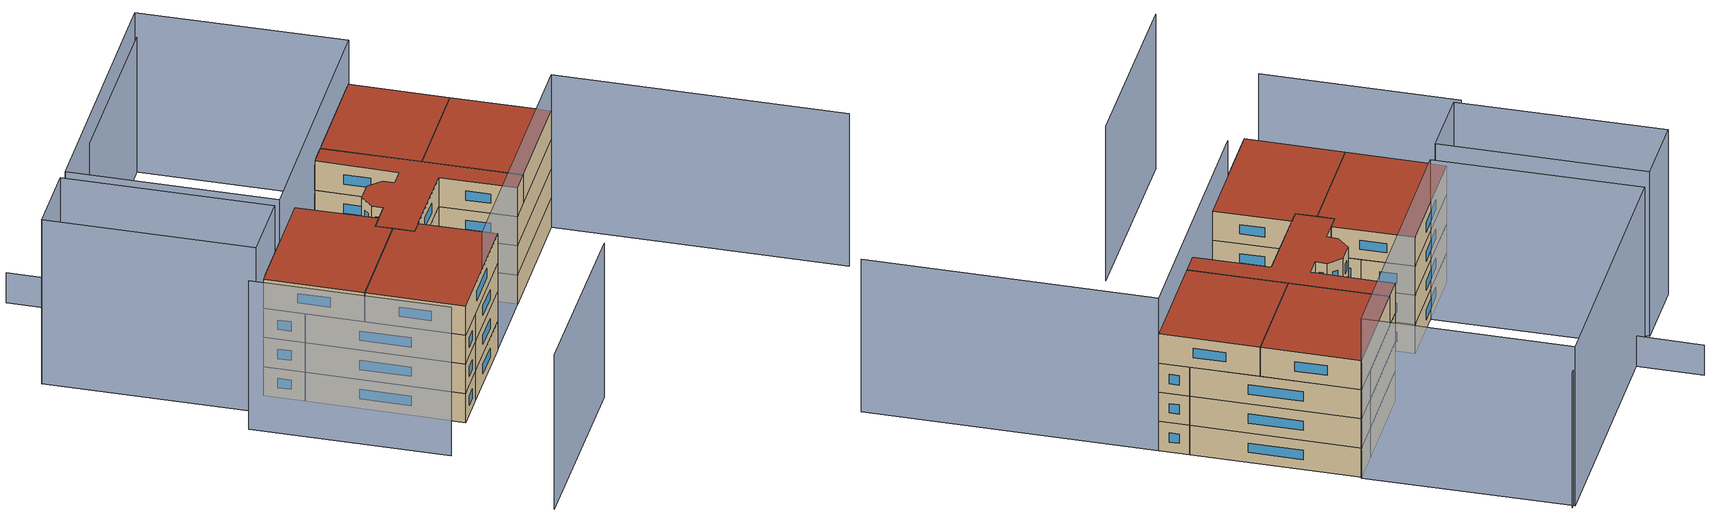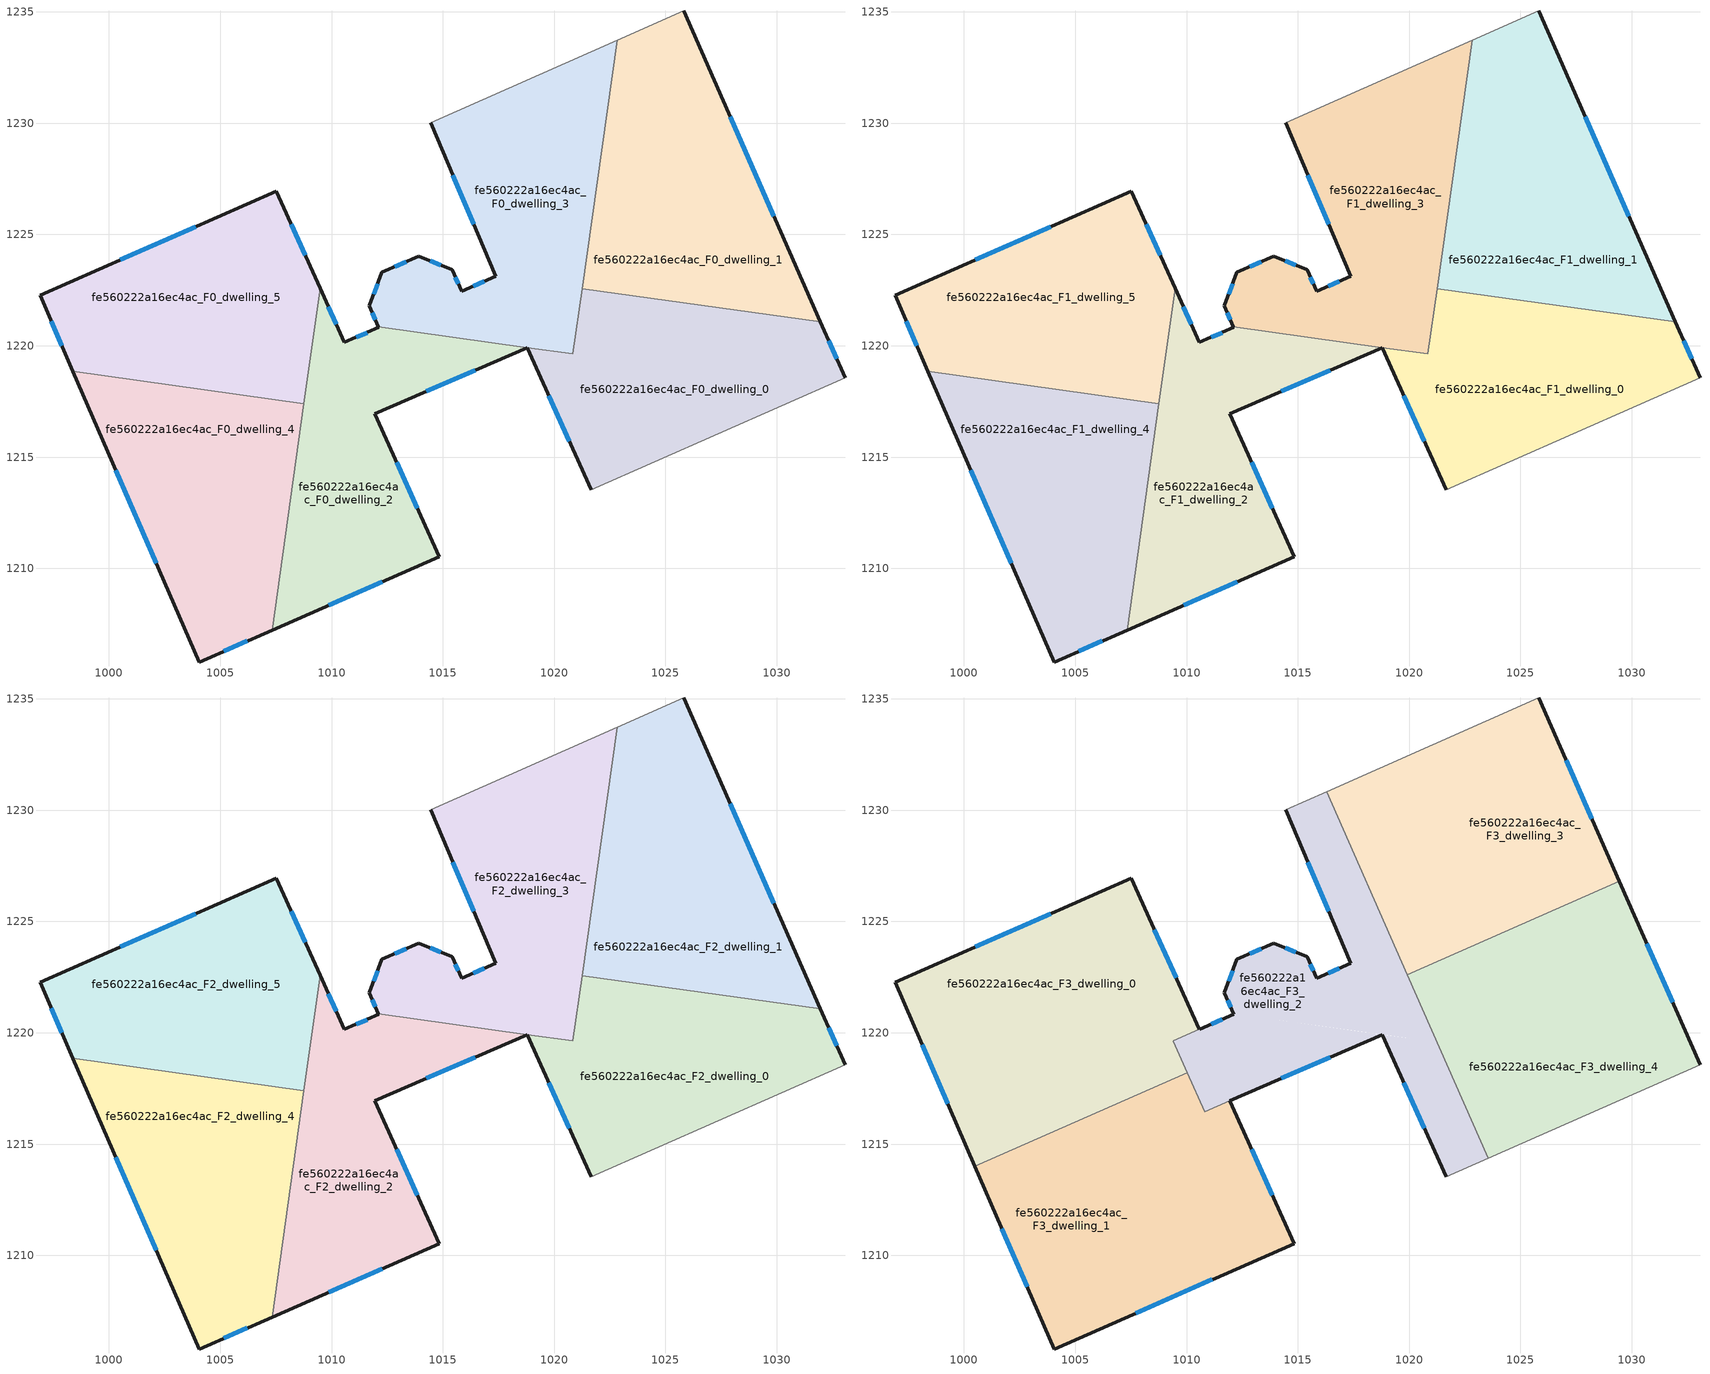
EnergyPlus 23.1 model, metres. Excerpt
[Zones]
fe560222a16ec4ac_F0_dwelling_0
 floor ground (EU_floor_Construction): 1031.96,1221.07 1033.06,1218.56 1021.66,1213.53 1018.78,1219.92 1020.85,1219.63 1021.26,1222.57 z0
 wall outside (EU_wall_Construction): 1018.78,1219.92 1021.66,1213.53 / 1033.06,1218.56 1031.96,1221.07 z0:3
 wall to fe560222a16ec4ac_F0_dwelling_1 (EU_wall_Construction): 1031.96,1221.07 1021.26,1222.57 z0:3
 wall adiabatic (EU_wall_Construction): 1021.66,1213.53 1033.06,1218.56 z0:3
 wall to fe560222a16ec4ac_F0_dwelling_3 (EU_wall_Construction): 1021.26,1222.57 1020.85,1219.63 1018.78,1219.92 z0:3
 window (EU_Window_Construction): 1019.76,1217.75 1020.68,1215.71 / 1032.69,1219.41 1032.34,1220.22 z1.02:1.98
fe560222a16ec4ac_F0_dwelling_1
 floor ground (EU_floor_Construction): 1025.81,1235.05 1031.96,1221.07 1021.26,1222.57 1022.82,1233.72 z0
 wall outside (EU_wall_Construction): 1031.96,1221.07 1025.81,1235.05 z0:3
 wall adiabatic (EU_wall_Construction): 1025.81,1235.05 1022.82,1233.72 z0:3
 wall to fe560222a16ec4ac_F0_dwelling_3 (EU_wall_Construction): 1022.82,1233.72 1021.26,1222.57 z0:3
 window (EU_Window_Construction): 1029.87,1225.82 1027.91,1230.29 z1.02:1.98
fe560222a16ec4ac_F0_dwelling_2
 floor ground (EU_floor_Construction): 1018.78,1219.92 1011.94,1216.94 1014.83,1210.53 1007.33,1207.23 1009.48,1222.58 1010.58,1220.15 1012.12,1220.83 1012.1,1220.86 z0
 wall outside (EU_wall_Construction): 1012.1,1220.86 1012.12,1220.83 1010.58,1220.15 1009.48,1222.58 / 1007.33,1207.23 1014.83,1210.53 1011.94,1216.94 1018.78,1219.92 z0:3
 wall to fe560222a16ec4ac_F0_dwelling_4 (EU_wall_Construction): 1008.76,1217.39 1007.33,1207.23 z0:3
 wall to fe560222a16ec4ac_F0_dwelling_3 (EU_wall_Construction): 1018.78,1219.92 1012.1,1220.86 z0:3
 wall to fe560222a16ec4ac_F0_dwelling_5 (EU_wall_Construction): 1009.48,1222.58 1008.76,1217.39 z0:3
 window (EU_Window_Construction): 1010.21,1220.98 1009.86,1221.75 / 1011.59,1220.6 1011.1,1220.38 / 1014.27,1217.96 1016.45,1218.91 / 1013.84,1212.71 1012.92,1214.76 / 1009.88,1208.35 1012.28,1209.41 z1.02:1.98
fe560222a16ec4ac_F0_dwelling_3
 floor ground (EU_floor_Construction): 1022.82,1233.72 1020.85,1219.63 1012.1,1220.86 1011.7,1221.8 1012.27,1223.31 1013.92,1224.03 1015.41,1223.41 1015.84,1222.45 1017.38,1223.12 1014.45,1230.01 z0
 wall outside (EU_wall_Construction): 1014.45,1230.01 1017.38,1223.12 1015.84,1222.45 1015.41,1223.41 1013.92,1224.03 1012.27,1223.31 1011.7,1221.8 1012.1,1220.86 z0:3
 wall adiabatic (EU_wall_Construction): 1022.82,1233.72 1014.45,1230.01 z0:3
 window (EU_Window_Construction): 1014.91,1223.62 1014.43,1223.82 / 1015.69,1222.78 1015.56,1223.09 / 1016.85,1222.89 1016.36,1222.68 / 1015.45,1227.67 1016.38,1225.46 / 1011.84,1221.48 1011.97,1221.18 / 1012.07,1222.8 1011.89,1222.31 / 1013.36,1223.78 1012.83,1223.55 z1.02:1.98
fe560222a16ec4ac_F0_dwelling_4
 floor ground (EU_floor_Construction): 1008.76,1217.39 1007.33,1207.23 1004.05,1205.79 998.39,1218.85 z0
 wall outside (EU_wall_Construction): 998.39,1218.85 1004.05,1205.79 1007.33,1207.23 z0:3
 wall to fe560222a16ec4ac_F0_dwelling_5 (EU_wall_Construction): 1008.76,1217.39 998.39,1218.85 z0:3
 window (EU_Window_Construction): 1005.17,1206.28 1006.21,1206.74 / 1000.31,1214.4 1002.12,1210.23 z1.02:1.98
fe560222a16ec4ac_F0_dwelling_5
 floor ground (EU_floor_Construction): 1007.51,1226.95 1009.48,1222.58 1008.76,1217.39 998.39,1218.85 996.9,1222.26 z0
 wall outside (EU_wall_Construction): 1009.48,1222.58 1007.51,1226.95 996.9,1222.26 998.39,1218.85 z0:3
 window (EU_Window_Construction): 997.41,1221.1 997.88,1220.01 / 1003.9,1225.35 1000.51,1223.86 / 1008.81,1224.06 1008.18,1225.46 z1.02:1.98
fe560222a16ec4ac_F1_dwelling_0
 floor to fe560222a16ec4ac_F0_dwelling_0 (EU_floor_Construction): 1031.96,1221.07 1033.06,1218.56 1021.66,1213.53 1018.78,1219.92 1020.85,1219.63 1021.26,1222.57 z3
 wall outside (EU_wall_Construction): 1018.78,1219.92 1021.66,1213.53 / 1033.06,1218.56 1031.96,1221.07 z3:6
 wall to fe560222a16ec4ac_F1_dwelling_1 (EU_wall_Construction): 1031.96,1221.07 1021.26,1222.57 z3:6
 wall adiabatic (EU_wall_Construction): 1021.66,1213.53 1033.06,1218.56 z3:6
 wall to fe560222a16ec4ac_F1_dwelling_3 (EU_wall_Construction): 1021.26,1222.57 1020.85,1219.63 1018.78,1219.92 z3:6
 window (EU_Window_Construction): 1019.76,1217.75 1020.68,1215.71 / 1032.69,1219.41 1032.34,1220.22 z4.02:4.98
fe560222a16ec4ac_F1_dwelling_1
 floor to fe560222a16ec4ac_F0_dwelling_1 (EU_floor_Construction): 1025.81,1235.05 1031.96,1221.07 1021.26,1222.57 1022.82,1233.72 z3
 wall outside (EU_wall_Construction): 1031.96,1221.07 1025.81,1235.05 z3:6
 wall adiabatic (EU_wall_Construction): 1025.81,1235.05 1022.82,1233.72 z3:6
 wall to fe560222a16ec4ac_F1_dwelling_3 (EU_wall_Construction): 1022.82,1233.72 1021.26,1222.57 z3:6
 window (EU_Window_Construction): 1029.87,1225.82 1027.91,1230.29 z4.02:4.98
fe560222a16ec4ac_F1_dwelling_2
 floor to fe560222a16ec4ac_F0_dwelling_2 (EU_floor_Construction): 1018.78,1219.92 1011.94,1216.94 1014.83,1210.53 1007.33,1207.23 1009.48,1222.58 1010.58,1220.15 1012.12,1220.83 1012.1,1220.86 z3
 wall outside (EU_wall_Construction): 1012.1,1220.86 1012.12,1220.83 1010.58,1220.15 1009.48,1222.58 / 1007.33,1207.23 1014.83,1210.53 1011.94,1216.94 1018.78,1219.92 z3:6
 wall to fe560222a16ec4ac_F1_dwelling_4 (EU_wall_Construction): 1008.76,1217.39 1007.33,1207.23 z3:6
 wall to fe560222a16ec4ac_F1_dwelling_3 (EU_wall_Construction): 1018.78,1219.92 1012.1,1220.86 z3:6
 wall to fe560222a16ec4ac_F1_dwelling_5 (EU_wall_Construction): 1009.48,1222.58 1008.76,1217.39 z3:6
 window (EU_Window_Construction): 1010.21,1220.98 1009.86,1221.75 / 1011.59,1220.6 1011.1,1220.38 / 1014.27,1217.96 1016.45,1218.91 / 1013.84,1212.71 1012.92,1214.76 / 1009.88,1208.35 1012.28,1209.41 z4.02:4.98
fe560222a16ec4ac_F1_dwelling_3
 floor to fe560222a16ec4ac_F0_dwelling_3 (EU_floor_Construction): 1022.82,1233.72 1020.85,1219.63 1012.1,1220.86 1011.7,1221.8 1012.27,1223.31 1013.92,1224.03 1015.41,1223.41 1015.84,1222.45 1017.38,1223.12 1014.45,1230.01 z3
 wall outside (EU_wall_Construction): 1014.45,1230.01 1017.38,1223.12 1015.84,1222.45 1015.41,1223.41 1013.92,1224.03 1012.27,1223.31 1011.7,1221.8 1012.1,1220.86 z3:6
 wall adiabatic (EU_wall_Construction): 1022.82,1233.72 1014.45,1230.01 z3:6
 window (EU_Window_Construction): 1014.91,1223.62 1014.43,1223.82 / 1015.69,1222.78 1015.56,1223.09 / 1016.85,1222.89 1016.36,1222.68 / 1015.45,1227.67 1016.38,1225.46 / 1011.84,1221.48 1011.97,1221.18 / 1012.07,1222.8 1011.89,1222.31 / 1013.36,1223.78 1012.83,1223.55 z4.02:4.98
fe560222a16ec4ac_F1_dwelling_4
 floor to fe560222a16ec4ac_F0_dwelling_4 (EU_floor_Construction): 1008.76,1217.39 1007.33,1207.23 1004.05,1205.79 998.39,1218.85 z3
 wall outside (EU_wall_Construction): 998.39,1218.85 1004.05,1205.79 1007.33,1207.23 z3:6
 wall to fe560222a16ec4ac_F1_dwelling_5 (EU_wall_Construction): 1008.76,1217.39 998.39,1218.85 z3:6
 window (EU_Window_Construction): 1005.17,1206.28 1006.21,1206.74 / 1000.31,1214.4 1002.12,1210.23 z4.02:4.98
fe560222a16ec4ac_F1_dwelling_5
 floor to fe560222a16ec4ac_F0_dwelling_5 (EU_floor_Construction): 1007.51,1226.95 1009.48,1222.58 1008.76,1217.39 998.39,1218.85 996.9,1222.26 z3
 wall outside (EU_wall_Construction): 1009.48,1222.58 1007.51,1226.95 996.9,1222.26 998.39,1218.85 z3:6
 window (EU_Window_Construction): 997.41,1221.1 997.88,1220.01 / 1003.9,1225.35 1000.51,1223.86 / 1008.81,1224.06 1008.18,1225.46 z4.02:4.98
fe560222a16ec4ac_F2_dwelling_0
 floor to fe560222a16ec4ac_F1_dwelling_0 (EU_floor_Construction): 1031.96,1221.07 1033.06,1218.56 1021.66,1213.53 1018.78,1219.92 1020.85,1219.63 1021.26,1222.57 z6
 wall outside (EU_wall_Construction): 1018.78,1219.92 1021.66,1213.53 / 1033.06,1218.56 1031.96,1221.07 z6:9
 wall to fe560222a16ec4ac_F2_dwelling_1 (EU_wall_Construction): 1031.96,1221.07 1021.26,1222.57 z6:9
 wall adiabatic (EU_wall_Construction): 1021.66,1213.53 1033.06,1218.56 z6:9
 wall to fe560222a16ec4ac_F2_dwelling_3 (EU_wall_Construction): 1021.26,1222.57 1020.85,1219.63 1018.78,1219.92 z6:9
 window (EU_Window_Construction): 1019.76,1217.75 1020.68,1215.71 / 1032.69,1219.41 1032.34,1220.22 z7.02:7.98
fe560222a16ec4ac_F2_dwelling_1
 floor to fe560222a16ec4ac_F1_dwelling_1 (EU_floor_Construction): 1025.81,1235.05 1031.96,1221.07 1021.26,1222.57 1022.82,1233.72 z6
 wall outside (EU_wall_Construction): 1031.96,1221.07 1025.81,1235.05 z6:9
 wall adiabatic (EU_wall_Construction): 1025.81,1235.05 1022.82,1233.72 z6:9
 wall to fe560222a16ec4ac_F2_dwelling_3 (EU_wall_Construction): 1022.82,1233.72 1021.26,1222.57 z6:9
 window (EU_Window_Construction): 1029.87,1225.82 1027.91,1230.29 z7.02:7.98
fe560222a16ec4ac_F2_dwelling_2
 floor to fe560222a16ec4ac_F1_dwelling_2 (EU_floor_Construction): 1018.78,1219.92 1011.94,1216.94 1014.83,1210.53 1007.33,1207.23 1009.48,1222.58 1010.58,1220.15 1012.12,1220.83 1012.1,1220.86 z6
 wall outside (EU_wall_Construction): 1012.1,1220.86 1012.12,1220.83 1010.58,1220.15 1009.48,1222.58 / 1007.33,1207.23 1014.83,1210.53 1011.94,1216.94 1018.78,1219.92 z6:9
 wall to fe560222a16ec4ac_F2_dwelling_4 (EU_wall_Construction): 1008.76,1217.39 1007.33,1207.23 z6:9
 wall to fe560222a16ec4ac_F2_dwelling_3 (EU_wall_Construction): 1018.78,1219.92 1012.1,1220.86 z6:9
 wall to fe560222a16ec4ac_F2_dwelling_5 (EU_wall_Construction): 1009.48,1222.58 1008.76,1217.39 z6:9
 window (EU_Window_Construction): 1010.21,1220.98 1009.86,1221.75 / 1011.59,1220.6 1011.1,1220.38 / 1014.27,1217.96 1016.45,1218.91 / 1013.84,1212.71 1012.92,1214.76 / 1009.88,1208.35 1012.28,1209.41 z7.02:7.98
fe560222a16ec4ac_F2_dwelling_3
 floor to fe560222a16ec4ac_F1_dwelling_3 (EU_floor_Construction): 1022.82,1233.72 1020.85,1219.63 1012.1,1220.86 1011.7,1221.8 1012.27,1223.31 1013.92,1224.03 1015.41,1223.41 1015.84,1222.45 1017.38,1223.12 1014.45,1230.01 z6
 wall outside (EU_wall_Construction): 1014.45,1230.01 1017.38,1223.12 1015.84,1222.45 1015.41,1223.41 1013.92,1224.03 1012.27,1223.31 1011.7,1221.8 1012.1,1220.86 z6:9
 wall adiabatic (EU_wall_Construction): 1022.82,1233.72 1014.45,1230.01 z6:9
 window (EU_Window_Construction): 1014.91,1223.62 1014.43,1223.82 / 1015.69,1222.78 1015.56,1223.09 / 1016.85,1222.89 1016.36,1222.68 / 1015.45,1227.67 1016.38,1225.46 / 1011.84,1221.48 1011.97,1221.18 / 1012.07,1222.8 1011.89,1222.31 / 1013.36,1223.78 1012.83,1223.55 z7.02:7.98
fe560222a16ec4ac_F2_dwelling_4
 floor to fe560222a16ec4ac_F1_dwelling_4 (EU_floor_Construction): 1008.76,1217.39 1007.33,1207.23 1004.05,1205.79 998.39,1218.85 z6
 wall outside (EU_wall_Construction): 998.39,1218.85 1004.05,1205.79 1007.33,1207.23 z6:9
 wall to fe560222a16ec4ac_F2_dwelling_5 (EU_wall_Construction): 1008.76,1217.39 998.39,1218.85 z6:9
 window (EU_Window_Construction): 1005.17,1206.28 1006.21,1206.74 / 1000.31,1214.4 1002.12,1210.23 z7.02:7.98
fe560222a16ec4ac_F2_dwelling_5
 floor to fe560222a16ec4ac_F1_dwelling_5 (EU_floor_Construction): 1007.51,1226.95 1009.48,1222.58 1008.76,1217.39 998.39,1218.85 996.9,1222.26 z6
 wall outside (EU_wall_Construction): 1009.48,1222.58 1007.51,1226.95 996.9,1222.26 998.39,1218.85 z6:9
 window (EU_Window_Construction): 997.41,1221.1 997.88,1220.01 / 1003.9,1225.35 1000.51,1223.86 / 1008.81,1224.06 1008.18,1225.46 z7.02:7.98
fe560222a16ec4ac_F3_dwelling_0
 floor to fe560222a16ec4ac_F2_dwelling_5 (EU_floor_Construction): 1007.51,1226.95 1009.48,1222.58 1008.8,1217.67 1008.31,1217.45 998.39,1218.85 996.9,1222.26 z9
 floor to fe560222a16ec4ac_F2_dwelling_2 (EU_floor_Construction): 1009.48,1222.58 1010.58,1220.15 1009.41,1219.63 1010.03,1218.21 1008.8,1217.67 z9
 floor to fe560222a16ec4ac_F2_dwelling_4 (EU_floor_Construction): 1008.31,1217.45 1000.49,1214 998.39,1218.85 z9
 wall outside (EU_wall_Construction): 1010.58,1220.15 1007.51,1226.95 996.9,1222.26 1000.49,1214 z9:12
 wall to fe560222a16ec4ac_F3_dwelling_2 (EU_wall_Construction): 1010.03,1218.21 1009.41,1219.63 1010.58,1220.15 z9:12
 wall to fe560222a16ec4ac_F3_dwelling_1 (EU_wall_Construction): 1000.49,1214 1010.03,1218.21 z9:12
 window (EU_Window_Construction): 1003.9,1225.35 1000.51,1223.86 / 1009.54,1222.46 1008.56,1224.63 / 998.12,1219.45 999.27,1216.81 z10.02:10.98
 roof outside (EU_roof_Construction): 1010.03,1218.21 1009.41,1219.63 1010.58,1220.15 1007.51,1226.95 996.9,1222.26 1000.49,1214 z12
fe560222a16ec4ac_F3_dwelling_1
 floor to fe560222a16ec4ac_F2_dwelling_4 (EU_floor_Construction): 1008.76,1217.39 1007.33,1207.23 1004.05,1205.79 1000.49,1214 1008.31,1217.45 z9
 floor to fe560222a16ec4ac_F2_dwelling_5 (EU_floor_Construction): 1008.8,1217.67 1008.76,1217.39 1008.31,1217.45 z9
 floor to fe560222a16ec4ac_F2_dwelling_2 (EU_floor_Construction): 1011.94,1216.94 1014.83,1210.53 1007.33,1207.23 1008.8,1217.67 1010.03,1218.21 1010.81,1216.46 z9
 wall outside (EU_wall_Construction): 1000.49,1214 1004.05,1205.79 1014.83,1210.53 1011.94,1216.94 z9:12
 wall to fe560222a16ec4ac_F3_dwelling_2 (EU_wall_Construction): 1011.94,1216.94 1010.81,1216.45 / 1010.81,1216.46 1010.03,1218.21 z9:12
 window (EU_Window_Construction): 1001.7,1211.21 1002.84,1208.58 / 1013.84,1212.71 1012.92,1214.76 / 1007.72,1207.4 1011.16,1208.92 z10.02:10.98
 roof outside (EU_roof_Construction): 1014.83,1210.53 1011.94,1216.94 1010.81,1216.45 1010.03,1218.21 1000.49,1214 1004.05,1205.79 z12
fe560222a16ec4ac_F3_dwelling_2
 floor to fe560222a16ec4ac_F2_dwelling_2 (EU_floor_Construction): 1018.78,1219.92 1010.81,1216.46 1009.41,1219.63 1012.12,1220.83 1012.1,1220.86 z9
 floor to fe560222a16ec4ac_F2_dwelling_3 (EU_floor_Construction): 1016.29,1230.83 1020.94,1220.29 1020.85,1219.63 1012.1,1220.86 1011.7,1221.8 1012.27,1223.31 1013.92,1224.03 1015.41,1223.41 1015.84,1222.45 1017.38,1223.12 1014.45,1230.01 z9
 floor to fe560222a16ec4ac_F2_dwelling_0 (EU_floor_Construction): 1020.94,1220.29 1023.55,1214.37 1021.66,1213.53 1018.78,1219.92 1020.85,1219.63 z9
 wall outside (EU_wall_Construction): 1014.45,1230.01 1017.38,1223.12 1015.84,1222.45 1015.41,1223.41 1013.92,1224.03 1012.27,1223.31 1011.7,1221.8 1012.12,1220.83 1010.58,1220.15 / 1011.93,1216.95 1018.78,1219.92 1021.66,1213.53 z9:12
 wall adiabatic (EU_wall_Construction): 1016.29,1230.83 1014.45,1230.01 / 1021.66,1213.53 1023.55,1214.37 z9:12
 wall to fe560222a16ec4ac_F3_dwelling_4 (EU_wall_Construction): 1023.55,1214.37 1019.92,1222.6 z9:12
 wall to fe560222a16ec4ac_F3_dwelling_3 (EU_wall_Construction): 1019.92,1222.6 1016.29,1230.83 z9:12
 window (EU_Window_Construction): 1011.6,1220.6 1011.11,1220.38 / 1011.84,1221.47 1011.98,1221.16 / 1012.07,1222.8 1011.89,1222.31 / 1013.36,1223.78 1012.83,1223.55 / 1014.91,1223.62 1014.43,1223.82 / 1015.69,1222.78 1015.56,1223.09 / 1016.85,1222.89 1016.36,1222.68 / 1015.45,1227.67 1016.38,1225.46 / 1019.76,1217.75 1020.68,1215.71 / 1014.26,1217.96 1016.45,1218.91 z10.02:10.98
 roof outside (EU_roof_Construction): 1023.55,1214.37 1016.29,1230.83 1014.45,1230.01 1017.38,1223.12 1015.84,1222.45 1015.41,1223.41 1013.92,1224.03 1012.27,1223.31 1011.7,1221.8 1012.12,1220.83 1009.41,1219.63 1010.81,1216.46 1018.78,1219.92 1021.66,1213.53 z12
fe560222a16ec4ac_F3_dwelling_3
 floor to fe560222a16ec4ac_F2_dwelling_1 (EU_floor_Construction): 1025.81,1235.05 1029.44,1226.8 1021.35,1223.24 1022.82,1233.72 z9
 floor to fe560222a16ec4ac_F2_dwelling_3 (EU_floor_Construction): 1022.82,1233.72 1021.35,1223.24 1019.92,1222.6 1016.29,1230.83 z9
 wall outside (EU_wall_Construction): 1029.44,1226.8 1025.81,1235.05 z9:12
 wall to fe560222a16ec4ac_F3_dwelling_4 (EU_wall_Construction): 1019.92,1222.6 1029.44,1226.8 z9:12
 wall adiabatic (EU_wall_Construction): 1025.81,1235.05 1016.29,1230.83 z9:12
 window (EU_Window_Construction): 1028.21,1229.61 1027.05,1232.24 z10.02:10.98
 roof outside (EU_roof_Construction): 1029.44,1226.8 1025.81,1235.05 1016.29,1230.83 1019.92,1222.6 z12
fe560222a16ec4ac_F3_dwelling_4
 floor to fe560222a16ec4ac_F2_dwelling_0 (EU_floor_Construction): 1031.96,1221.07 1033.06,1218.56 1023.55,1214.37 1020.94,1220.29 1021.26,1222.57 z9
 floor to fe560222a16ec4ac_F2_dwelling_1 (EU_floor_Construction): 1029.44,1226.8 1031.96,1221.07 1021.26,1222.57 1021.35,1223.24 z9
 floor to fe560222a16ec4ac_F2_dwelling_3 (EU_floor_Construction): 1021.35,1223.24 1020.94,1220.29 1019.92,1222.6 z9
 wall outside (EU_wall_Construction): 1033.06,1218.56 1029.44,1226.8 z9:12
 wall adiabatic (EU_wall_Construction): 1023.55,1214.37 1033.06,1218.56 z9:12
 window (EU_Window_Construction): 1031.83,1221.37 1030.67,1224 z10.02:10.98
 roof outside (EU_roof_Construction): 1033.06,1218.56 1029.44,1226.8 1019.92,1222.6 1023.55,1214.37 z12
shading: 997.78,1191.44 1014.45,1198.7 z0:15.9; 1009.66,1208.26 1033.07,1218.56 / 1033.07,1218.56 1043.7,1194.41 z0:15.7; 991.91,1220.07 999.16,1203.61 z0:15.3; 993.04,1241.35 1000.73,1223.95 / 1000.73,1223.95 994.52,1221.21 / 994.52,1221.21 986.83,1238.61 / 986.83,1238.61 993.04,1241.35 z0:16.9; 1025.98,1235.12 1002.36,1224.66 / 1002.36,1224.66 994.68,1242 / 994.68,1242 1018.3,1252.46 / 1018.3,1252.46 1025.98,1235.12 z0:16.4; 995.15,1248.8 997.57,1243.24 z0:3.1; 1018.69,1252.42 1002.57,1245.38 z0:13.9
[Building]
EU S2 Campaign: North Axis=0; Terrain=City; Solar Distribution=FullExterior
[Site:Location]
Vienna: Latitude=48; Longitude=16.5; Time Zone=1; Elevation=183
[SizingPeriod:WeatherFileDays]
AnnualSizingPeriod: Begin Month=1; Begin Day of Month=1; End Month=12; End Day of Month=31; Day of Week for Start Day=Monday; Use Weather File Daylight Saving Period=No; Use Weather File Rain and Snow Indicators=No
[MATERIAL]
EU_InternalMass_Material: Roughness=MediumRough; Thickness=0.1; Conductivity=1; Density=1800; Specific Heat=900; Thermal Absorptance=0.9; Solar Absorptance=0.7; Visible Absorptance=0.7
[MATERIAL:NOMASS] Roughness=MediumRough; Thermal Absorptance=0.9; Solar Absorptance=0.7; Visible Absorptance=0.7
Name | Thermal Resistance
EU_wall_NoMass | 0.942466
EU_roof_NoMass | 0.551687
EU_floor_NoMass | 0.66527
[WINDOWMATERIAL:SIMPLEGLAZINGSYSTEM]
EU_Window_SimpleGlazing: UFactor=2.03367; Solar Heat Gain Coefficient=0.65; Visible Transmittance=0.65
[CONSTRUCTION]
EU_wall_Construction: EU_wall_NoMass
EU_roof_Construction: EU_roof_NoMass
EU_floor_Construction: EU_floor_NoMass
EU_Window_Construction: EU_Window_SimpleGlazing
EU_InternalMass_Construction: EU_InternalMass_Material
[ZONE] Type=1; Multiplier=1; Ceiling Height=autocalculate; Floor Area=autocalculate; Part of Total Floor Area=Yes
Name | Volume
fe560222a16ec4ac_F0_dwelling_0; fe560222a16ec4ac_F1_dwelling_0; fe560222a16ec4ac_F2_dwelling_0 | 221.32
fe560222a16ec4ac_F3_dwelling_0 | 309.075
fe560222a16ec4ac_F0_dwelling_1; fe560222a16ec4ac_F1_dwelling_1; fe560222a16ec4ac_F2_dwelling_1 | 257.44
fe560222a16ec4ac_F3_dwelling_1 | 307.68
fe560222a16ec4ac_F0_dwelling_2; fe560222a16ec4ac_F1_dwelling_2; fe560222a16ec4ac_F2_dwelling_2 | 209.576
fe560222a16ec4ac_F3_dwelling_2 | 226.415
fe560222a16ec4ac_F0_dwelling_3; fe560222a16ec4ac_F1_dwelling_3; fe560222a16ec4ac_F2_dwelling_3 | 248.594
fe560222a16ec4ac_F3_dwelling_3 | 281.073
fe560222a16ec4ac_F0_dwelling_4; fe560222a16ec4ac_F1_dwelling_4; fe560222a16ec4ac_F2_dwelling_4 | 237.653
fe560222a16ec4ac_F3_dwelling_4 | 281.071
fe560222a16ec4ac_F0_dwelling_5; fe560222a16ec4ac_F1_dwelling_5; fe560222a16ec4ac_F2_dwelling_5 | 230.802
[INTERNALMASS] Construction=EU_InternalMass_Construction
Name | Zone or ZoneList | Surface Area
fe560222a16ec4ac_F0_dwelling_0_EU_InternalMass | fe560222a16ec4ac_F0_dwelling_0 | 73.7724
fe560222a16ec4ac_F0_dwelling_1_EU_InternalMass | fe560222a16ec4ac_F0_dwelling_1 | 85.8133
fe560222a16ec4ac_F0_dwelling_2_EU_InternalMass | fe560222a16ec4ac_F0_dwelling_2 | 69.8541
fe560222a16ec4ac_F0_dwelling_3_EU_InternalMass | fe560222a16ec4ac_F0_dwelling_3 | 82.865
fe560222a16ec4ac_F0_dwelling_4_EU_InternalMass | fe560222a16ec4ac_F0_dwelling_4 | 79.2176
fe560222a16ec4ac_F0_dwelling_5_EU_InternalMass | fe560222a16ec4ac_F0_dwelling_5 | 76.934
fe560222a16ec4ac_F1_dwelling_0_EU_InternalMass | fe560222a16ec4ac_F1_dwelling_0 | 73.7724
fe560222a16ec4ac_F1_dwelling_1_EU_InternalMass | fe560222a16ec4ac_F1_dwelling_1 | 85.8133
fe560222a16ec4ac_F1_dwelling_2_EU_InternalMass | fe560222a16ec4ac_F1_dwelling_2 | 69.8541
fe560222a16ec4ac_F1_dwelling_3_EU_InternalMass | fe560222a16ec4ac_F1_dwelling_3 | 82.865
fe560222a16ec4ac_F1_dwelling_4_EU_InternalMass | fe560222a16ec4ac_F1_dwelling_4 | 79.2176
fe560222a16ec4ac_F1_dwelling_5_EU_InternalMass | fe560222a16ec4ac_F1_dwelling_5 | 76.934
fe560222a16ec4ac_F2_dwelling_0_EU_InternalMass | fe560222a16ec4ac_F2_dwelling_0 | 73.7724
fe560222a16ec4ac_F2_dwelling_1_EU_InternalMass | fe560222a16ec4ac_F2_dwelling_1 | 85.8133
fe560222a16ec4ac_F2_dwelling_2_EU_InternalMass | fe560222a16ec4ac_F2_dwelling_2 | 69.8541
fe560222a16ec4ac_F2_dwelling_3_EU_InternalMass | fe560222a16ec4ac_F2_dwelling_3 | 82.865
fe560222a16ec4ac_F2_dwelling_4_EU_InternalMass | fe560222a16ec4ac_F2_dwelling_4 | 79.2176
fe560222a16ec4ac_F2_dwelling_5_EU_InternalMass | fe560222a16ec4ac_F2_dwelling_5 | 76.934
fe560222a16ec4ac_F3_dwelling_0_EU_InternalMass | fe560222a16ec4ac_F3_dwelling_0 | 103.025
fe560222a16ec4ac_F3_dwelling_1_EU_InternalMass | fe560222a16ec4ac_F3_dwelling_1 | 102.56
fe560222a16ec4ac_F3_dwelling_2_EU_InternalMass | fe560222a16ec4ac_F3_dwelling_2 | 75.5008
fe560222a16ec4ac_F3_dwelling_3_EU_InternalMass | fe560222a16ec4ac_F3_dwelling_3 | 93.6912
fe560222a16ec4ac_F3_dwelling_4_EU_InternalMass | fe560222a16ec4ac_F3_dwelling_4 | 93.6901
[OTHEREQUIPMENT] Fuel Type=Electricity; Design Level Calculation Method=Watts/Area; Power per Zone Floor Area=1; Fraction Latent=0; Fraction Radiant=0; Fraction Lost=0; Carbon Dioxide Generation Rate=0; EndUse Subcategory=EU_Step8_InternalGains
Name | Zone or ZoneList or Space or SpaceList | Schedule
EU_Step8_InternalGain_fe560222a16ec4ac_F0_dwelling_0_f000 | fe560222a16ec4ac_F0_dwelling_0 | EU_Step8_GainSchedule_fe560222a16ec4ac_F0_dwelling_0_f000
EU_Step8_InternalGain_fe560222a16ec4ac_F0_dwelling_1_f000 | fe560222a16ec4ac_F0_dwelling_1 | EU_Step8_GainSchedule_fe560222a16ec4ac_F0_dwelling_1_f000
EU_Step8_InternalGain_fe560222a16ec4ac_F0_dwelling_2_f000 | fe560222a16ec4ac_F0_dwelling_2 | EU_Step8_GainSchedule_fe560222a16ec4ac_F0_dwelling_2_f000
EU_Step8_InternalGain_fe560222a16ec4ac_F0_dwelling_3_f000 | fe560222a16ec4ac_F0_dwelling_3 | EU_Step8_GainSchedule_fe560222a16ec4ac_F0_dwelling_3_f000
EU_Step8_InternalGain_fe560222a16ec4ac_F0_dwelling_4_f000 | fe560222a16ec4ac_F0_dwelling_4 | EU_Step8_GainSchedule_fe560222a16ec4ac_F0_dwelling_4_f000
EU_Step8_InternalGain_fe560222a16ec4ac_F0_dwelling_5_f000 | fe560222a16ec4ac_F0_dwelling_5 | EU_Step8_GainSchedule_fe560222a16ec4ac_F0_dwelling_5_f000
EU_Step8_InternalGain_fe560222a16ec4ac_F1_dwelling_0_f000 | fe560222a16ec4ac_F1_dwelling_0 | EU_Step8_GainSchedule_fe560222a16ec4ac_F1_dwelling_0_f000
EU_Step8_InternalGain_fe560222a16ec4ac_F1_dwelling_1_f000 | fe560222a16ec4ac_F1_dwelling_1 | EU_Step8_GainSchedule_fe560222a16ec4ac_F1_dwelling_1_f000
EU_Step8_InternalGain_fe560222a16ec4ac_F1_dwelling_2_f000 | fe560222a16ec4ac_F1_dwelling_2 | EU_Step8_GainSchedule_fe560222a16ec4ac_F1_dwelling_2_f000
EU_Step8_InternalGain_fe560222a16ec4ac_F1_dwelling_3_f000 | fe560222a16ec4ac_F1_dwelling_3 | EU_Step8_GainSchedule_fe560222a16ec4ac_F1_dwelling_3_f000
EU_Step8_InternalGain_fe560222a16ec4ac_F1_dwelling_4_f000 | fe560222a16ec4ac_F1_dwelling_4 | EU_Step8_GainSchedule_fe560222a16ec4ac_F1_dwelling_4_f000
EU_Step8_InternalGain_fe560222a16ec4ac_F1_dwelling_5_f000 | fe560222a16ec4ac_F1_dwelling_5 | EU_Step8_GainSchedule_fe560222a16ec4ac_F1_dwelling_5_f000
EU_Step8_InternalGain_fe560222a16ec4ac_F2_dwelling_0_f000 | fe560222a16ec4ac_F2_dwelling_0 | EU_Step8_GainSchedule_fe560222a16ec4ac_F2_dwelling_0_f000
EU_Step8_InternalGain_fe560222a16ec4ac_F2_dwelling_1_f000 | fe560222a16ec4ac_F2_dwelling_1 | EU_Step8_GainSchedule_fe560222a16ec4ac_F2_dwelling_1_f000
EU_Step8_InternalGain_fe560222a16ec4ac_F2_dwelling_2_f000 | fe560222a16ec4ac_F2_dwelling_2 | EU_Step8_GainSchedule_fe560222a16ec4ac_F2_dwelling_2_f000
EU_Step8_InternalGain_fe560222a16ec4ac_F2_dwelling_3_f000 | fe560222a16ec4ac_F2_dwelling_3 | EU_Step8_GainSchedule_fe560222a16ec4ac_F2_dwelling_3_f000
EU_Step8_InternalGain_fe560222a16ec4ac_F2_dwelling_4_f000 | fe560222a16ec4ac_F2_dwelling_4 | EU_Step8_GainSchedule_fe560222a16ec4ac_F2_dwelling_4_f000
EU_Step8_InternalGain_fe560222a16ec4ac_F2_dwelling_5_f000 | fe560222a16ec4ac_F2_dwelling_5 | EU_Step8_GainSchedule_fe560222a16ec4ac_F2_dwelling_5_f000
EU_Step8_InternalGain_fe560222a16ec4ac_F3_dwelling_0_f000 | fe560222a16ec4ac_F3_dwelling_0 | EU_Step8_GainSchedule_fe560222a16ec4ac_F3_dwelling_0_f000
EU_Step8_InternalGain_fe560222a16ec4ac_F3_dwelling_1_f000 | fe560222a16ec4ac_F3_dwelling_1 | EU_Step8_GainSchedule_fe560222a16ec4ac_F3_dwelling_1_f000
EU_Step8_InternalGain_fe560222a16ec4ac_F3_dwelling_2_f000 | fe560222a16ec4ac_F3_dwelling_2 | EU_Step8_GainSchedule_fe560222a16ec4ac_F3_dwelling_2_f000
EU_Step8_InternalGain_fe560222a16ec4ac_F3_dwelling_3_f000 | fe560222a16ec4ac_F3_dwelling_3 | EU_Step8_GainSchedule_fe560222a16ec4ac_F3_dwelling_3_f000
EU_Step8_InternalGain_fe560222a16ec4ac_F3_dwelling_4_f000 | fe560222a16ec4ac_F3_dwelling_4 | EU_Step8_GainSchedule_fe560222a16ec4ac_F3_dwelling_4_f000
[ZONEVENTILATION:DESIGNFLOWRATE] Schedule=EU_AlwaysOn; Design Flow Rate Calculation Method=AirChanges/Hour; Air Changes per Hour=0.530523; Ventilation Type=Natural; Fan Pressure Rise=0; Fan Total Efficiency=1; Constant Term Coefficient=1; Temperature Term Coefficient=0; Velocity Term Coefficient=0; Velocity Squared Term Coefficient=0; Minimum Indoor Temperature=-100; Maximum Indoor Temperature=100; Delta Temperature=-100; Minimum Outdoor Temperature=-100; Maximum Outdoor Temperature=100; Maximum Wind Speed=40
Name | Zone or ZoneList or Space or SpaceList
EU_ConstantAir_fe560222a16ec4ac_F0_dwelling_0 | fe560222a16ec4ac_F0_dwelling_0
EU_ConstantAir_fe560222a16ec4ac_F0_dwelling_1 | fe560222a16ec4ac_F0_dwelling_1
EU_ConstantAir_fe560222a16ec4ac_F0_dwelling_2 | fe560222a16ec4ac_F0_dwelling_2
EU_ConstantAir_fe560222a16ec4ac_F0_dwelling_3 | fe560222a16ec4ac_F0_dwelling_3
EU_ConstantAir_fe560222a16ec4ac_F0_dwelling_4 | fe560222a16ec4ac_F0_dwelling_4
EU_ConstantAir_fe560222a16ec4ac_F0_dwelling_5 | fe560222a16ec4ac_F0_dwelling_5
EU_ConstantAir_fe560222a16ec4ac_F1_dwelling_0 | fe560222a16ec4ac_F1_dwelling_0
EU_ConstantAir_fe560222a16ec4ac_F1_dwelling_1 | fe560222a16ec4ac_F1_dwelling_1
EU_ConstantAir_fe560222a16ec4ac_F1_dwelling_2 | fe560222a16ec4ac_F1_dwelling_2
EU_ConstantAir_fe560222a16ec4ac_F1_dwelling_3 | fe560222a16ec4ac_F1_dwelling_3
EU_ConstantAir_fe560222a16ec4ac_F1_dwelling_4 | fe560222a16ec4ac_F1_dwelling_4
EU_ConstantAir_fe560222a16ec4ac_F1_dwelling_5 | fe560222a16ec4ac_F1_dwelling_5
EU_ConstantAir_fe560222a16ec4ac_F2_dwelling_0 | fe560222a16ec4ac_F2_dwelling_0
EU_ConstantAir_fe560222a16ec4ac_F2_dwelling_1 | fe560222a16ec4ac_F2_dwelling_1
EU_ConstantAir_fe560222a16ec4ac_F2_dwelling_2 | fe560222a16ec4ac_F2_dwelling_2
EU_ConstantAir_fe560222a16ec4ac_F2_dwelling_3 | fe560222a16ec4ac_F2_dwelling_3
EU_ConstantAir_fe560222a16ec4ac_F2_dwelling_4 | fe560222a16ec4ac_F2_dwelling_4
EU_ConstantAir_fe560222a16ec4ac_F2_dwelling_5 | fe560222a16ec4ac_F2_dwelling_5
EU_ConstantAir_fe560222a16ec4ac_F3_dwelling_0 | fe560222a16ec4ac_F3_dwelling_0
EU_ConstantAir_fe560222a16ec4ac_F3_dwelling_1 | fe560222a16ec4ac_F3_dwelling_1
EU_ConstantAir_fe560222a16ec4ac_F3_dwelling_2 | fe560222a16ec4ac_F3_dwelling_2
EU_ConstantAir_fe560222a16ec4ac_F3_dwelling_3 | fe560222a16ec4ac_F3_dwelling_3
EU_ConstantAir_fe560222a16ec4ac_F3_dwelling_4 | fe560222a16ec4ac_F3_dwelling_4
[HVACTEMPLATE:THERMOSTAT] Constant Heating Setpoint=20; Constant Cooling Setpoint=50
EU_HeatOnly_fe560222a16ec4ac_F0_dwelling_0; EU_HeatOnly_fe560222a16ec4ac_F0_dwelling_1; EU_HeatOnly_fe560222a16ec4ac_F0_dwelling_2; EU_HeatOnly_fe560222a16ec4ac_F0_dwelling_3; EU_HeatOnly_fe560222a16ec4ac_F0_dwelling_4; EU_HeatOnly_fe560222a16ec4ac_F0_dwelling_5; EU_HeatOnly_fe560222a16ec4ac_F1_dwelling_0; EU_HeatOnly_fe560222a16ec4ac_F1_dwelling_1; EU_HeatOnly_fe560222a16ec4ac_F1_dwelling_2; EU_HeatOnly_fe560222a16ec4ac_F1_dwelling_3; EU_HeatOnly_fe560222a16ec4ac_F1_dwelling_4; EU_HeatOnly_fe560222a16ec4ac_F1_dwelling_5; EU_HeatOnly_fe560222a16ec4ac_F2_dwelling_0; EU_HeatOnly_fe560222a16ec4ac_F2_dwelling_1; EU_HeatOnly_fe560222a16ec4ac_F2_dwelling_2; EU_HeatOnly_fe560222a16ec4ac_F2_dwelling_3; EU_HeatOnly_fe560222a16ec4ac_F2_dwelling_4; EU_HeatOnly_fe560222a16ec4ac_F2_dwelling_5; EU_HeatOnly_fe560222a16ec4ac_F3_dwelling_0; EU_HeatOnly_fe560222a16ec4ac_F3_dwelling_1; EU_HeatOnly_fe560222a16ec4ac_F3_dwelling_2; EU_HeatOnly_fe560222a16ec4ac_F3_dwelling_3; EU_HeatOnly_fe560222a16ec4ac_F3_dwelling_4
[HVACTEMPLATE:ZONE:IDEALLOADSAIRSYSTEM] System Availability Schedule=EU_AlwaysOn; Maximum Heating Supply Air Temperature=50; Minimum Cooling Supply Air Temperature=13; Maximum Heating Supply Air Humidity Ratio=0.0156; Minimum Cooling Supply Air Humidity Ratio=0.0077; Heating Limit=NoLimit; Cooling Limit=NoLimit; Heating Availability Schedule=EU_AlwaysOn; Cooling Availability Schedule=EU_CoolingOff; Dehumidification Control Type=ConstantSensibleHeatRatio; Cooling Sensible Heat Ratio=0.7; Dehumidification Setpoint=60; Humidification Control Type=None; Humidification Setpoint=30; Outdoor Air Method=None; Outdoor Air Flow Rate per Person=0.00944; Outdoor Air Flow Rate per Zone Floor Area=0; Outdoor Air Flow Rate per Zone=0; Demand Controlled Ventilation Type=None; Outdoor Air Economizer Type=NoEconomizer; Heat Recovery Type=None; Sensible Heat Recovery Effectiveness=0.7; Latent Heat Recovery Effectiveness=0.65
Name | Template Thermostat
fe560222a16ec4ac_F0_dwelling_0 | EU_HeatOnly_fe560222a16ec4ac_F0_dwelling_0
fe560222a16ec4ac_F0_dwelling_1 | EU_HeatOnly_fe560222a16ec4ac_F0_dwelling_1
fe560222a16ec4ac_F0_dwelling_2 | EU_HeatOnly_fe560222a16ec4ac_F0_dwelling_2
fe560222a16ec4ac_F0_dwelling_3 | EU_HeatOnly_fe560222a16ec4ac_F0_dwelling_3
fe560222a16ec4ac_F0_dwelling_4 | EU_HeatOnly_fe560222a16ec4ac_F0_dwelling_4
fe560222a16ec4ac_F0_dwelling_5 | EU_HeatOnly_fe560222a16ec4ac_F0_dwelling_5
fe560222a16ec4ac_F1_dwelling_0 | EU_HeatOnly_fe560222a16ec4ac_F1_dwelling_0
fe560222a16ec4ac_F1_dwelling_1 | EU_HeatOnly_fe560222a16ec4ac_F1_dwelling_1
fe560222a16ec4ac_F1_dwelling_2 | EU_HeatOnly_fe560222a16ec4ac_F1_dwelling_2
fe560222a16ec4ac_F1_dwelling_3 | EU_HeatOnly_fe560222a16ec4ac_F1_dwelling_3
fe560222a16ec4ac_F1_dwelling_4 | EU_HeatOnly_fe560222a16ec4ac_F1_dwelling_4
fe560222a16ec4ac_F1_dwelling_5 | EU_HeatOnly_fe560222a16ec4ac_F1_dwelling_5
fe560222a16ec4ac_F2_dwelling_0 | EU_HeatOnly_fe560222a16ec4ac_F2_dwelling_0
fe560222a16ec4ac_F2_dwelling_1 | EU_HeatOnly_fe560222a16ec4ac_F2_dwelling_1
fe560222a16ec4ac_F2_dwelling_2 | EU_HeatOnly_fe560222a16ec4ac_F2_dwelling_2
fe560222a16ec4ac_F2_dwelling_3 | EU_HeatOnly_fe560222a16ec4ac_F2_dwelling_3
fe560222a16ec4ac_F2_dwelling_4 | EU_HeatOnly_fe560222a16ec4ac_F2_dwelling_4
fe560222a16ec4ac_F2_dwelling_5 | EU_HeatOnly_fe560222a16ec4ac_F2_dwelling_5
fe560222a16ec4ac_F3_dwelling_0 | EU_HeatOnly_fe560222a16ec4ac_F3_dwelling_0
fe560222a16ec4ac_F3_dwelling_1 | EU_HeatOnly_fe560222a16ec4ac_F3_dwelling_1
fe560222a16ec4ac_F3_dwelling_2 | EU_HeatOnly_fe560222a16ec4ac_F3_dwelling_2
fe560222a16ec4ac_F3_dwelling_3 | EU_HeatOnly_fe560222a16ec4ac_F3_dwelling_3
fe560222a16ec4ac_F3_dwelling_4 | EU_HeatOnly_fe560222a16ec4ac_F3_dwelling_4
[SIZING:ZONE] Zone Cooling Design Supply Air Temperature Input Method=SupplyAirTemperature; Zone Cooling Design Supply Air Temperature=13; Zone Heating Design Supply Air Temperature Input Method=SupplyAirTemperature; Zone Heating Design Supply Air Temperature=50; Zone Cooling Design Supply Air Humidity Ratio=0.008; Zone Heating Design Supply Air Humidity Ratio=0.008; Cooling Design Air Flow Method=DesignDay; Cooling Design Air Flow Rate=0; Cooling Minimum Air Flow per Zone Floor Area=0.000762; Cooling Minimum Air Flow=0; Cooling Minimum Air Flow Fraction=0.2; Heating Design Air Flow Method=DesignDay; Heating Design Air Flow Rate=0; Heating Maximum Air Flow per Zone Floor Area=0.002032; Heating Maximum Air Flow=0.141576; Heating Maximum Air Flow Fraction=0.3; Account for Dedicated Outdoor Air System=No; Dedicated Outdoor Air System Control Strategy=NeutralSupplyAir; Dedicated Outdoor Air Low Setpoint Temperature for Design=autosize; Dedicated Outdoor Air High Setpoint Temperature for Design=autosize; Zone Load Sizing Method=Sensible Load Only No Latent Load; Zone Latent Cooling Design Supply Air Humidity Ratio Input Method=HumidityRatioDifference; Zone Cooling Design Supply Air Humidity Ratio Difference=0.005; Zone Latent Heating Design Supply Air Humidity Ratio Input Method=HumidityRatioDifference; Zone Humidification Design Supply Air Humidity Ratio Difference=0.005
fe560222a16ec4ac_F0_dwelling_0; fe560222a16ec4ac_F0_dwelling_1; fe560222a16ec4ac_F0_dwelling_2; fe560222a16ec4ac_F0_dwelling_3; fe560222a16ec4ac_F0_dwelling_4; fe560222a16ec4ac_F0_dwelling_5; fe560222a16ec4ac_F1_dwelling_0; fe560222a16ec4ac_F1_dwelling_1; fe560222a16ec4ac_F1_dwelling_2; fe560222a16ec4ac_F1_dwelling_3; fe560222a16ec4ac_F1_dwelling_4; fe560222a16ec4ac_F1_dwelling_5; fe560222a16ec4ac_F2_dwelling_0; fe560222a16ec4ac_F2_dwelling_1; fe560222a16ec4ac_F2_dwelling_2; fe560222a16ec4ac_F2_dwelling_3; fe560222a16ec4ac_F2_dwelling_4; fe560222a16ec4ac_F2_dwelling_5; fe560222a16ec4ac_F3_dwelling_0; fe560222a16ec4ac_F3_dwelling_1; fe560222a16ec4ac_F3_dwelling_2; fe560222a16ec4ac_F3_dwelling_3; fe560222a16ec4ac_F3_dwelling_4
[SCHEDULE:CONSTANT]
Name | Hourly Value
EU_AlwaysOn | 1
EU_CoolingOff | 0
[SCHEDULE:FILE] Column Number=1; Rows to Skip at Top=0; Number of Hours of Data=8760; Column Separator=Comma; Interpolate to Timestep=No; Minutes per Item=60; Adjust Schedule for Daylight Savings=Yes
Name | File
EU_Step8_GainSchedule_fe560222a16ec4ac_F0_dwelling_0_f000 | ../../schedules/fe560222a16ec4ac/fe560222a16ec4ac_F0_dwelling_0_f000_gain.csv
EU_Step8_GainSchedule_fe560222a16ec4ac_F0_dwelling_1_f000 | ../../schedules/fe560222a16ec4ac/fe560222a16ec4ac_F0_dwelling_1_f000_gain.csv
EU_Step8_GainSchedule_fe560222a16ec4ac_F0_dwelling_2_f000 | ../../schedules/fe560222a16ec4ac/fe560222a16ec4ac_F0_dwelling_2_f000_gain.csv
EU_Step8_GainSchedule_fe560222a16ec4ac_F0_dwelling_3_f000 | ../../schedules/fe560222a16ec4ac/fe560222a16ec4ac_F0_dwelling_3_f000_gain.csv
EU_Step8_GainSchedule_fe560222a16ec4ac_F0_dwelling_4_f000 | ../../schedules/fe560222a16ec4ac/fe560222a16ec4ac_F0_dwelling_4_f000_gain.csv
EU_Step8_GainSchedule_fe560222a16ec4ac_F0_dwelling_5_f000 | ../../schedules/fe560222a16ec4ac/fe560222a16ec4ac_F0_dwelling_5_f000_gain.csv
EU_Step8_GainSchedule_fe560222a16ec4ac_F1_dwelling_0_f000 | ../../schedules/fe560222a16ec4ac/fe560222a16ec4ac_F1_dwelling_0_f000_gain.csv
EU_Step8_GainSchedule_fe560222a16ec4ac_F1_dwelling_1_f000 | ../../schedules/fe560222a16ec4ac/fe560222a16ec4ac_F1_dwelling_1_f000_gain.csv
EU_Step8_GainSchedule_fe560222a16ec4ac_F1_dwelling_2_f000 | ../../schedules/fe560222a16ec4ac/fe560222a16ec4ac_F1_dwelling_2_f000_gain.csv
EU_Step8_GainSchedule_fe560222a16ec4ac_F1_dwelling_3_f000 | ../../schedules/fe560222a16ec4ac/fe560222a16ec4ac_F1_dwelling_3_f000_gain.csv
EU_Step8_GainSchedule_fe560222a16ec4ac_F1_dwelling_4_f000 | ../../schedules/fe560222a16ec4ac/fe560222a16ec4ac_F1_dwelling_4_f000_gain.csv
EU_Step8_GainSchedule_fe560222a16ec4ac_F1_dwelling_5_f000 | ../../schedules/fe560222a16ec4ac/fe560222a16ec4ac_F1_dwelling_5_f000_gain.csv
EU_Step8_GainSchedule_fe560222a16ec4ac_F2_dwelling_0_f000 | ../../schedules/fe560222a16ec4ac/fe560222a16ec4ac_F2_dwelling_0_f000_gain.csv
EU_Step8_GainSchedule_fe560222a16ec4ac_F2_dwelling_1_f000 | ../../schedules/fe560222a16ec4ac/fe560222a16ec4ac_F2_dwelling_1_f000_gain.csv
EU_Step8_GainSchedule_fe560222a16ec4ac_F2_dwelling_2_f000 | ../../schedules/fe560222a16ec4ac/fe560222a16ec4ac_F2_dwelling_2_f000_gain.csv
EU_Step8_GainSchedule_fe560222a16ec4ac_F2_dwelling_3_f000 | ../../schedules/fe560222a16ec4ac/fe560222a16ec4ac_F2_dwelling_3_f000_gain.csv
EU_Step8_GainSchedule_fe560222a16ec4ac_F2_dwelling_4_f000 | ../../schedules/fe560222a16ec4ac/fe560222a16ec4ac_F2_dwelling_4_f000_gain.csv
EU_Step8_GainSchedule_fe560222a16ec4ac_F2_dwelling_5_f000 | ../../schedules/fe560222a16ec4ac/fe560222a16ec4ac_F2_dwelling_5_f000_gain.csv
EU_Step8_GainSchedule_fe560222a16ec4ac_F3_dwelling_0_f000 | ../../schedules/fe560222a16ec4ac/fe560222a16ec4ac_F3_dwelling_0_f000_gain.csv
EU_Step8_GainSchedule_fe560222a16ec4ac_F3_dwelling_1_f000 | ../../schedules/fe560222a16ec4ac/fe560222a16ec4ac_F3_dwelling_1_f000_gain.csv
EU_Step8_GainSchedule_fe560222a16ec4ac_F3_dwelling_2_f000 | ../../schedules/fe560222a16ec4ac/fe560222a16ec4ac_F3_dwelling_2_f000_gain.csv
EU_Step8_GainSchedule_fe560222a16ec4ac_F3_dwelling_3_f000 | ../../schedules/fe560222a16ec4ac/fe560222a16ec4ac_F3_dwelling_3_f000_gain.csv
EU_Step8_GainSchedule_fe560222a16ec4ac_F3_dwelling_4_f000 | ../../schedules/fe560222a16ec4ac/fe560222a16ec4ac_F3_dwelling_4_f000_gain.csv
